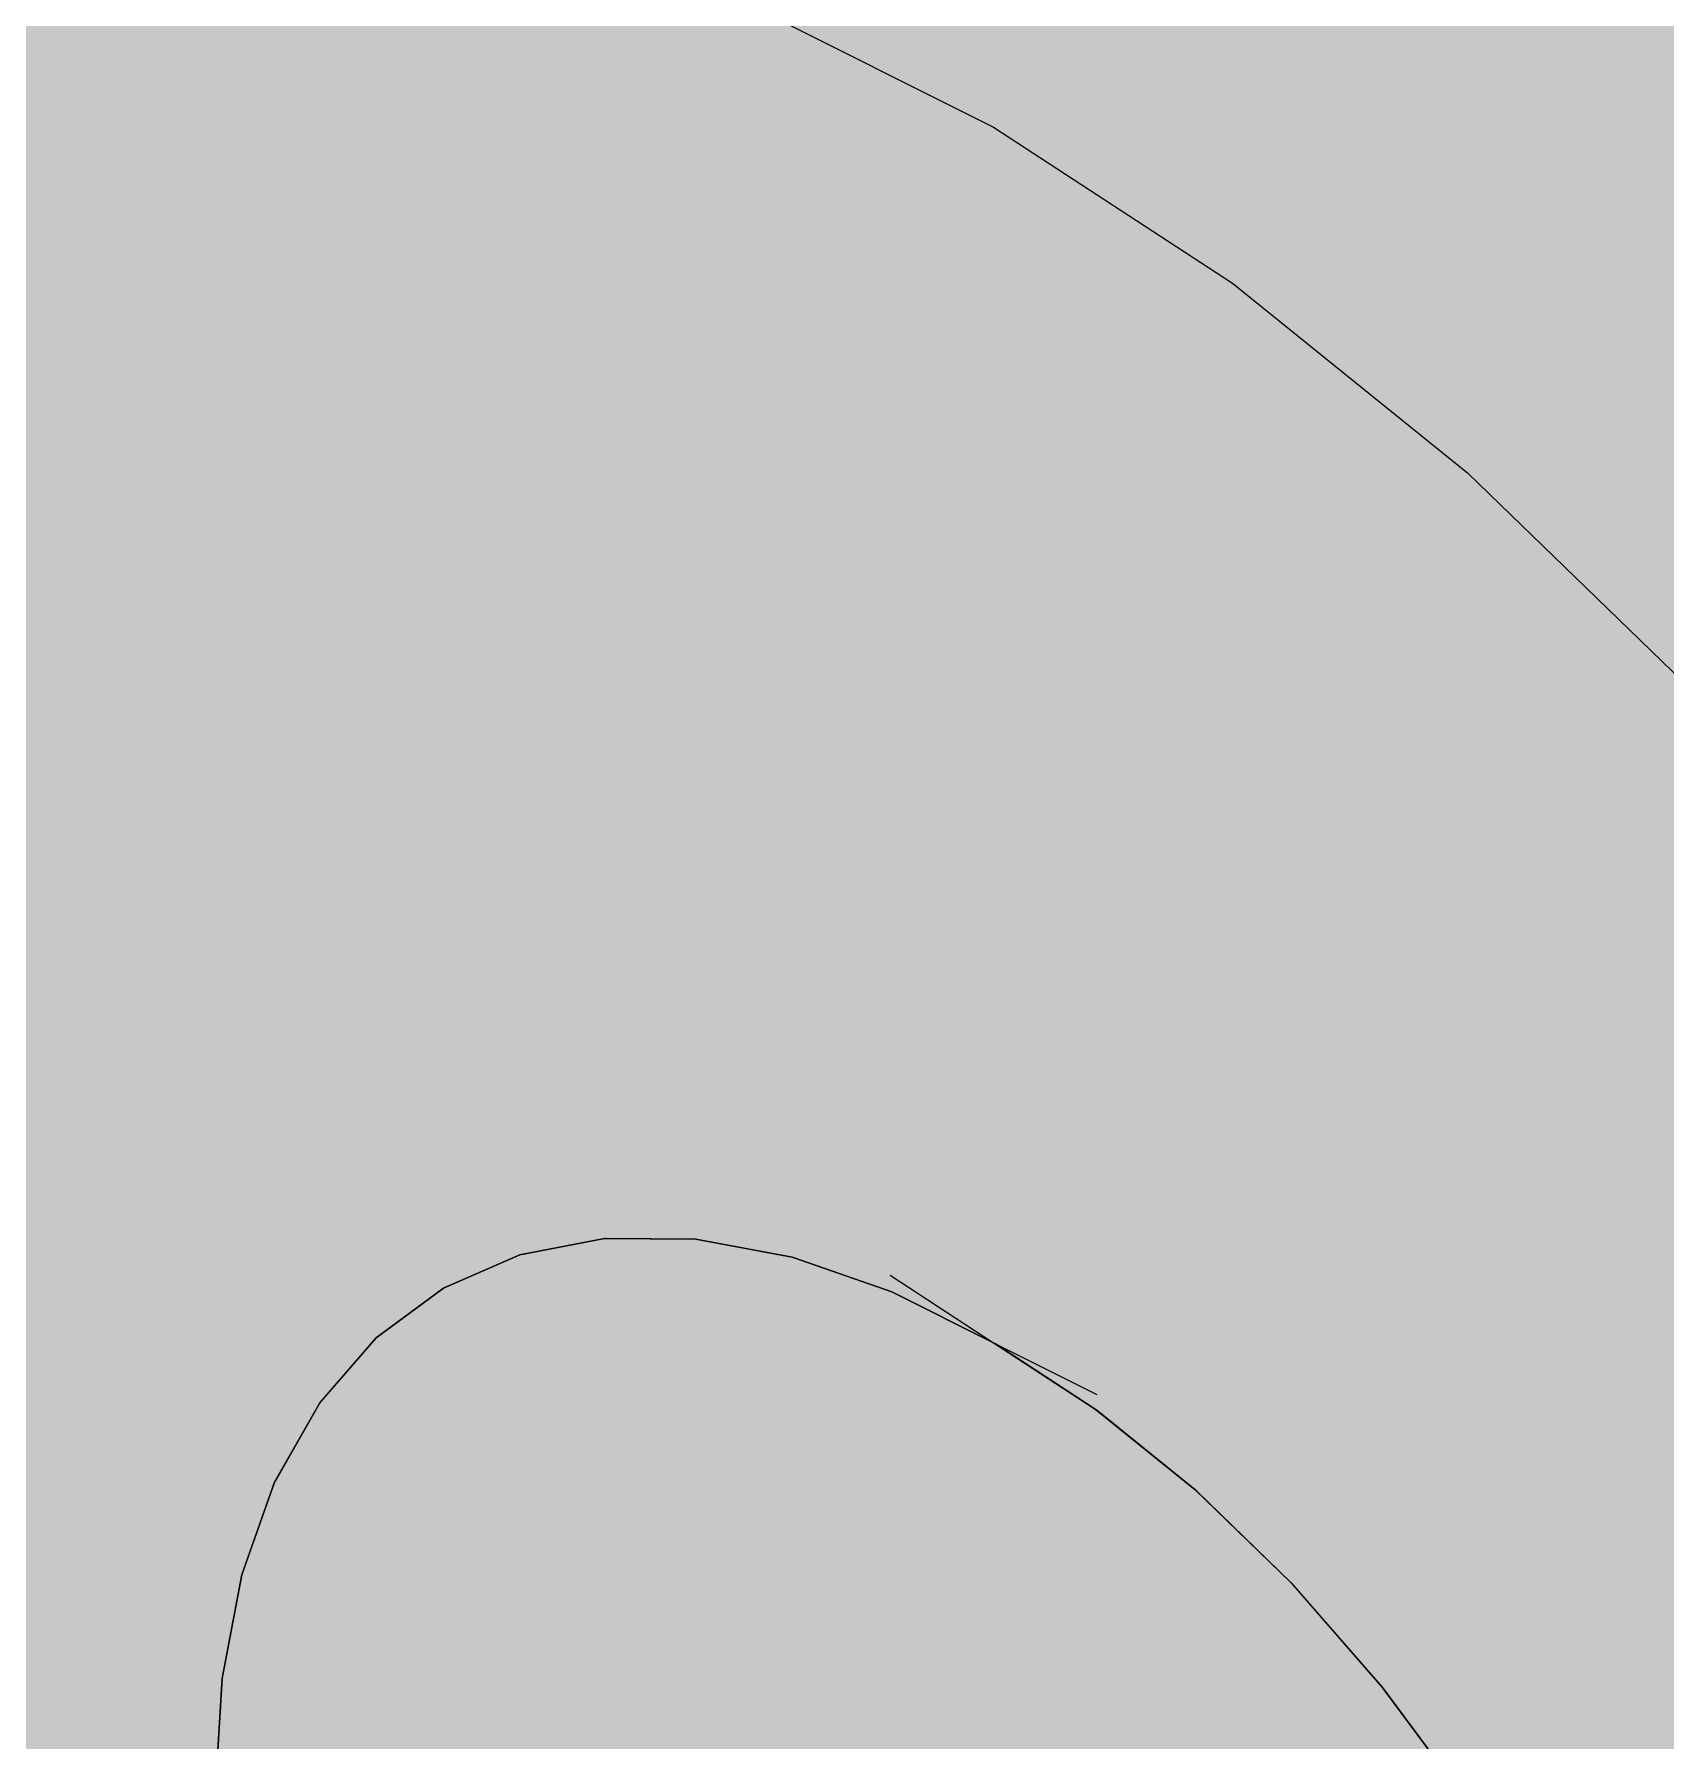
# Model space of a CAD drawing. Extents: x 0 to 1682, y 0 to 1188.
# Drawn here: x 1004.85 to 1011.15, y 496.51 to 503.1 of the extents above; entities that cross this region are included whole.
import ezdxf

# ---------------------------------------------------------------- set-up
doc = ezdxf.new("R2010")
doc.units = 0
doc.layers.add('SOMBRA', color=8, linetype='CONTINUOUS')
doc.layers.add('VISIBLE', color=7, linetype='CONTINUOUS')

msp = doc.modelspace()

# ---------------------------------------------------------------- linework, layer by layer
at = {"layer": 'SOMBRA', "color": 254}
for points in [[(1589.9953, 841.7476), (1589.8395, 841.6324), (1002.9408, 502.7863)], [(1589.9953, 841.7476), (1002.9408, 502.7863), (1153.05, 589.4772)], [(1002.9408, 502.7863), (1589.8395, 841.6324), (1152.5115, 588.9216)], [(1008.5507, 502.7419), (1595.4493, 841.588), (1007.6277, 503.2049)], [(1596.3723, 840.9853), (1595.4493, 841.588), (1008.5507, 502.7419)], [(1589.4569, 841.1921), (1589.3256, 841.0411), (1002.427, 502.195)], [(1589.4569, 841.1921), (1002.427, 502.195), (1152.5115, 588.9216)], [(1002.3654, 502.0863), (1589.3256, 841.0411), (1500.8829, 789.9055)], [(1002.3654, 502.0863), (1002.427, 502.195), (1589.3256, 841.0411)], [(1009.4736, 502.1392), (1596.3723, 840.9853), (1008.5507, 502.7419)], [(1597.2794, 840.2532), (1596.3723, 840.9853), (1009.4736, 502.1392)], [(1588.9781, 840.428), (1588.9165, 840.3194), (1002.0179, 501.4733)], [(1588.9781, 840.428), (1002.0179, 501.4733), (1090.4582, 552.6075)], [(1001.9731, 501.3468), (1588.9165, 840.3194), (1500.491, 789.1663)], [(1001.9731, 501.3468), (1002.0179, 501.4733), (1588.9165, 840.3194)], [(1010.3808, 501.4071), (1597.2794, 840.2532), (1009.4736, 502.1392)], [(1598.1553, 839.4042), (1597.2794, 840.2532), (1010.3808, 501.4071)], [(1588.664, 839.6061), (1588.6192, 839.4797), (1001.7206, 500.6336)], [(1588.664, 839.6061), (1001.7206, 500.6336), (1090.1482, 551.7879)], [(1001.6934, 500.4915), (1588.6192, 839.4797), (1500.2093, 788.3098)], [(1001.6934, 500.4915), (1001.7206, 500.6336), (1588.6192, 839.4797)], [(1011.2567, 500.5581), (1598.1553, 839.4042), (1010.3808, 501.4071)], [(1588.4659, 838.6784), (1588.4387, 838.5363), (1001.5401, 499.6903)], [(1588.4659, 838.6784), (1001.5401, 499.6903), (1089.9476, 550.8587)], [(1002.3654, 502.0863), (1500.8829, 789.9055), (1152.0754, 588.2331)], [(1001.9731, 501.3468), (1500.491, 789.1663), (1151.7467, 587.4219)], [(1001.6934, 500.4915), (1500.2093, 788.3098), (1151.5408, 586.5076)], [(1153.05, 589.4772), (1002.9408, 502.7863), (1003.0966, 502.9015)], [(1003.5507, 503.2372), (1153.05, 589.4772), (1003.0966, 502.9015)], [(1152.5115, 588.9216), (1002.427, 502.195), (1002.5583, 502.3461)], [(1002.9408, 502.7863), (1152.5115, 588.9216), (1002.5583, 502.3461)], [(1152.0754, 588.2331), (1090.4582, 552.6075), (1002.0795, 501.582)], [(1152.0754, 588.2331), (1002.0795, 501.582), (1002.1224, 501.6577)], [(1002.3654, 502.0863), (1152.0754, 588.2331), (1002.1224, 501.6577)], [(1151.7467, 587.4219), (1090.1482, 551.7879), (1001.7653, 500.76)], [(1151.7467, 587.4219), (1001.7653, 500.76), (1001.7965, 500.8481)], [(1001.9731, 501.3468), (1151.7467, 587.4219), (1001.7965, 500.8481)], [(1151.5408, 586.5076), (1089.9476, 550.8587), (1001.5673, 499.8323)], [(1151.5408, 586.5076), (1001.5673, 499.8323), (1001.5862, 499.9313)], [(1001.6934, 500.4915), (1151.5408, 586.5076), (1001.5862, 499.9313)], [(1090.4582, 552.6075), (1002.0179, 501.4733), (1002.0795, 501.582)], [(1090.1482, 551.7879), (1001.7206, 500.6336), (1001.7653, 500.76)], [(1089.9476, 550.8587), (1001.5401, 499.6903), (1001.5673, 499.8323)], [(1007.7659, 491.681), (1025.7854, 502.6494), (1007.4006, 492.035)], [(1025.7854, 502.6494), (1007.7659, 491.681), (1007.7729, 491.6742)], [(1025.7854, 502.6494), (1007.7729, 491.6742), (1026.1577, 502.2886)], [(1008.1512, 491.3689), (1026.1577, 502.2886), (1007.7729, 491.6742)], [(1026.1577, 502.2886), (1008.1512, 491.3689), (1008.1584, 491.363)], [(1026.1577, 502.2886), (1008.1584, 491.363), (1026.5432, 501.9775)], [(1008.5433, 491.1117), (1026.5432, 501.9775), (1008.1584, 491.363)], [(1026.5432, 501.9775), (1008.5433, 491.1117), (1008.5507, 491.1068)], [(1026.5432, 501.9775), (1008.5507, 491.1068), (1026.9355, 501.7213)], [(1008.9355, 490.9138), (1026.9355, 501.7213), (1008.5507, 491.1068)], [(1026.9355, 501.7213), (1008.9355, 490.9138), (1008.9429, 490.9101)], [(1026.9355, 501.7213), (1008.9429, 490.9101), (1027.3277, 501.5245)], [(1029.0605, 501.5108), (1010.9349, 491.088), (1029.3197, 501.7024)], [(1011.1491, 491.3346), (1029.3197, 501.7024), (1010.9349, 491.088)], [(1009.3212, 490.7786), (1027.3277, 501.5245), (1008.9429, 490.9101)], [(1027.3277, 501.5245), (1009.3212, 490.7786), (1009.3285, 490.776)], [(1027.3277, 501.5245), (1009.3285, 490.776), (1027.7133, 501.3905)], [(1028.7649, 501.3822), (1010.6757, 490.8964), (1029.0605, 501.5108)], [(1010.93, 491.0844), (1029.0605, 501.5108), (1010.6757, 490.8964)], [(1029.0605, 501.5108), (1010.93, 491.0844), (1010.9349, 491.088)], [(1009.6937, 490.7083), (1027.7133, 501.3905), (1009.3285, 490.776)], [(1027.7133, 501.3905), (1009.6937, 490.7083), (1009.7007, 490.707)], [(1027.7133, 501.3905), (1009.7007, 490.707), (1028.0855, 501.3215)], [(1028.4381, 501.3187), (1010.3801, 490.7677), (1028.7649, 501.3822)], [(1010.6701, 490.8939), (1028.7649, 501.3822), (1010.3801, 490.7677)], [(1028.7649, 501.3822), (1010.6701, 490.8939), (1010.6757, 490.8964)], [(1010.0466, 490.7043), (1028.0855, 501.3215), (1009.7007, 490.707)], [(1028.0855, 501.3215), (1010.0466, 490.7043), (1010.0533, 490.7042)], [(1028.0855, 501.3215), (1010.0533, 490.7042), (1028.4381, 501.3187)], [(1010.374, 490.7665), (1028.4381, 501.3187), (1010.0533, 490.7042)], [(1028.4381, 501.3187), (1010.374, 490.7665), (1010.3801, 490.7677)]]:
    msp.add_solid(points, dxfattribs=at)
at = {"layer": 'SOMBRA', "color": 253}
for points in [[(1001.531, 499.535), (1588.4387, 838.5363), (1500.0496, 787.3549)], [(1001.531, 499.535), (1001.5401, 499.6903), (1588.4387, 838.5363)], [(1588.3874, 837.6608), (1588.3782, 837.5055), (1001.4796, 498.6594)], [(1588.3874, 837.6608), (1001.4796, 498.6594), (1089.8687, 549.8409)], [(1001.4887, 498.4937), (1001.4796, 498.6594), (1588.3782, 837.5055)], [(1001.4887, 498.4937), (1588.3782, 837.5055), (1500.0074, 786.3136)], [(1588.4296, 836.5706), (1588.4387, 836.4049), (1001.5401, 497.5588)], [(1588.4296, 836.5706), (1001.5401, 497.5588), (1089.911, 548.7507)], [(1001.5673, 497.3853), (1001.5401, 497.5588), (1588.4387, 836.4049)], [(1001.5673, 497.3853), (1588.4387, 836.4049), (1500.0856, 785.205)], [(1588.592, 835.4266), (1588.6192, 835.2532), (1001.7206, 496.4071)], [(1588.592, 835.4266), (1001.7206, 496.4071), (1090.0761, 547.6083)], [(1001.531, 499.535), (1500.0496, 787.3549), (1151.447, 585.4976)], [(1001.4887, 498.4937), (1500.0074, 786.3136), (1151.476, 584.4144)], [(1001.5673, 497.3853), (1500.0856, 785.205), (1151.6258, 583.2758)], [(1151.447, 585.4976), (1089.8687, 549.8409), (1001.4887, 498.8147)], [(1151.447, 585.4976), (1001.4887, 498.8147), (1001.4951, 498.9228)], [(1001.531, 499.535), (1151.447, 585.4976), (1001.4951, 498.9228)], [(1001.4887, 498.4937), (1151.476, 584.4144), (1001.5247, 497.84)], [(1151.476, 584.4144), (1001.531, 497.7245), (1001.5247, 497.84)], [(1151.476, 584.4144), (1089.911, 548.7507), (1001.531, 497.7245)], [(1001.5673, 497.3853), (1151.6258, 583.2758), (1001.6745, 496.7013)], [(1151.6258, 583.2758), (1001.6934, 496.5805), (1001.6745, 496.7013)], [(1151.6258, 583.2758), (1090.0761, 547.6083), (1001.6934, 496.5805)], [(1089.8687, 549.8409), (1001.4796, 498.6594), (1001.4887, 498.8147)], [(1089.911, 548.7507), (1001.5401, 497.5588), (1001.531, 497.7245)], [(1090.0761, 547.6083), (1001.7206, 496.4071), (1001.6934, 496.5805)], [(1006.4208, 493.3594), (1024.5513, 504.4555), (1006.1665, 493.841)], [(1024.5513, 504.4555), (1006.4208, 493.3594), (1006.4257, 493.3501)], [(1024.5513, 504.4555), (1006.4257, 493.3501), (1024.8105, 503.9645)], [(1006.7157, 492.889), (1024.8105, 503.9645), (1006.4257, 493.3501)], [(1024.8105, 503.9645), (1006.7157, 492.889), (1006.7212, 492.8802)], [(1024.8105, 503.9645), (1006.7212, 492.8802), (1025.106, 503.4946)], [(1007.0419, 492.4476), (1025.106, 503.4946), (1006.7212, 492.8802)], [(1025.106, 503.4946), (1007.0419, 492.4476), (1007.0481, 492.4393)], [(1025.106, 503.4946), (1007.0481, 492.4393), (1025.4329, 503.0537)], [(1007.394, 492.0426), (1025.4329, 503.0537), (1007.0481, 492.4393)], [(1025.4329, 503.0537), (1007.394, 492.0426), (1007.4006, 492.035)], [(1025.4329, 503.0537), (1007.4006, 492.035), (1025.7854, 502.6494)]]:
    msp.add_solid(points, dxfattribs=at)
at = {"layer": 'SOMBRA', "color": 252}
for points in [[(1001.7653, 496.2289), (1001.7206, 496.4071), (1588.6192, 835.2532)], [(1001.7653, 496.2289), (1588.6192, 835.2532), (1500.2811, 784.0472)], [(1588.8717, 834.2483), (1588.9165, 834.0702), (1002.0179, 495.2241)], [(1588.8717, 834.2483), (1002.0179, 495.2241), (1090.3538, 546.4289)], [(1002.0795, 495.0443), (1002.0179, 495.2241), (1588.9165, 834.0702)], [(1002.0795, 495.0443), (1588.9165, 834.0702), (1500.5993, 782.8648)], [(1589.264, 833.0559), (1589.3256, 832.8761), (1002.427, 494.03)], [(1589.264, 833.0559), (1002.427, 494.03), (1090.7465, 545.2367)], [(1002.5043, 493.8516), (1002.427, 494.03), (1589.3256, 832.8761)], [(1002.5043, 493.8516), (1589.3256, 832.8761), (1501.0214, 781.6706)], [(1589.7621, 831.8698), (1589.8395, 831.6914), (1002.9408, 492.8453)], [(1589.7621, 831.8698), (1002.9408, 492.8453), (1091.2425, 544.0494)], [(1003.0327, 492.6713), (1002.9408, 492.8453), (1589.8395, 831.6914)], [(1003.0327, 492.6713), (1589.8395, 831.6914), (1501.5495, 780.4902)], [(1590.3575, 830.7102), (1590.4493, 830.5363), (1003.5507, 491.6902)], [(1590.3575, 830.7102), (1003.5507, 491.6902), (1091.8408, 542.8915)], [(1003.6554, 491.5237), (1003.5507, 491.6902), (1590.4493, 830.5363)], [(1003.6554, 491.5237), (1590.4493, 830.5363), (1502.1721, 779.3425)], [(1591.04, 829.5971), (1591.1447, 829.4306), (1004.2461, 490.5845)], [(1591.04, 829.5971), (1004.2461, 490.5845), (1092.5232, 541.7783)], [(1004.3619, 490.4283), (1004.2461, 490.5845), (1591.1447, 829.4306)], [(1004.3619, 490.4283), (1591.1447, 829.4306), (1502.8815, 778.2487)], [(1591.798, 828.5494), (1591.9138, 828.3932), (1005.0152, 489.5471)], [(1591.798, 828.5494), (1005.0152, 489.5471), (1093.2809, 540.7305)], [(1005.1401, 489.4039), (1005.0152, 489.5471), (1591.9138, 828.3932)], [(1005.1401, 489.4039), (1591.9138, 828.3932), (1503.6576, 777.2231)], [(1592.6184, 827.5851), (1592.7433, 827.4419), (1005.8447, 488.5958)], [(1592.6184, 827.5851), (1005.8447, 488.5958), (1094.0986, 539.7646)], [(1005.9766, 488.468), (1005.8447, 488.5958), (1592.7433, 827.4419)], [(1005.9766, 488.468), (1592.7433, 827.4419), (1504.4945, 776.2874)], [(1593.4873, 826.7208), (1593.6192, 826.5929), (1006.7206, 487.7468)], [(1593.4873, 826.7208), (1006.7206, 487.7468), (1094.9715, 538.9025)], [(1006.8572, 487.6366), (1006.7206, 487.7468), (1593.6192, 826.5929)], [(1006.8572, 487.6366), (1593.6192, 826.5929), (1505.373, 775.4549)], [(1594.3897, 825.971), (1594.5264, 825.8608), (1007.6277, 487.0147)], [(1594.3897, 825.971), (1007.6277, 487.0147), (1095.8714, 538.1513)], [(1007.7667, 486.924), (1007.6277, 487.0147), (1594.5264, 825.8608)], [(1007.7667, 486.924), (1594.5264, 825.8608), (1506.2853, 774.7438)], [(1595.3103, 825.3488), (1595.4493, 825.2581), (1008.5507, 486.412)], [(1595.3103, 825.3488), (1008.5507, 486.412), (1096.7917, 537.529)], [(1008.6897, 486.3423), (1008.5507, 486.412), (1595.4493, 825.2581)], [(1008.6897, 486.3423), (1595.4493, 825.2581), (1507.2083, 774.1622)], [(1596.2333, 824.8648), (1596.3723, 824.7951), (1009.4736, 485.949)], [(1596.2333, 824.8648), (1009.4736, 485.949), (1097.7146, 537.0449)], [(1009.6103, 485.9015), (1009.4736, 485.949), (1596.3723, 824.7951)], [(1009.6103, 485.9015), (1596.3723, 824.7951), (1508.1286, 773.7212)], [(1597.1428, 824.5272), (1597.2794, 824.4797), (1010.3808, 485.6336)], [(1597.1428, 824.5272), (1010.3808, 485.6336), (1098.6269, 536.7089)], [(1010.5127, 485.6091), (1010.3808, 485.6336), (1597.2794, 824.4797)], [(1010.5127, 485.6091), (1597.2794, 824.4797), (1509.0285, 773.4274)], [(1001.7653, 496.2289), (1500.2811, 784.0472), (1151.8962, 582.1025)], [(1002.0795, 495.0443), (1500.5993, 782.8648), (1152.2743, 580.9098)], [(1002.5043, 493.8516), (1501.0214, 781.6706), (1152.7622, 579.7232)], [(1003.0327, 492.6713), (1501.5495, 780.4902), (1153.3452, 578.5592)], [(1003.6554, 491.5237), (1502.1721, 779.3425), (1154.0218, 577.4426)], [(1004.3619, 490.4283), (1502.8815, 778.2487), (1154.7719, 576.3878)], [(1005.1401, 489.4039), (1503.6576, 777.2231), (1155.5857, 575.4143)], [(1005.9766, 488.468), (1504.4945, 776.2874), (1156.447, 574.5375)], [(1006.8572, 487.6366), (1505.373, 775.4549), (1157.3505, 573.7781)], [(1007.7667, 486.924), (1506.2853, 774.7438), (1158.2668, 573.1408)], [(1008.6897, 486.3423), (1507.2083, 774.1622), (1159.1891, 572.6417)], [(1009.6103, 485.9015), (1508.1286, 773.7212), (1160.1003, 572.2886)], [(1010.5127, 485.6091), (1509.0285, 773.4274), (1160.9872, 572.0888)], [(1001.7653, 496.2289), (1151.8962, 582.1025), (1001.9419, 495.5263)], [(1151.8962, 582.1025), (1001.9731, 495.4022), (1001.9419, 495.5263)], [(1151.8962, 582.1025), (1090.3538, 546.4289), (1001.9731, 495.4022)], [(1002.0795, 495.0443), (1152.2743, 580.9098), (1002.3224, 494.3351)], [(1152.2743, 580.9098), (1002.3654, 494.2098), (1002.3224, 494.3351)], [(1152.2743, 580.9098), (1090.7465, 545.2367), (1002.3654, 494.2098)], [(1002.5043, 493.8516), (1152.7622, 579.7232), (1002.8095, 493.148)], [(1152.7622, 579.7232), (1002.8634, 493.0237), (1002.8095, 493.148)], [(1152.7622, 579.7232), (1091.2425, 544.0494), (1002.8634, 493.0237)], [(1003.0327, 492.6713), (1153.3452, 578.5592), (1003.3949, 491.9853)], [(1153.3452, 578.5592), (1003.4588, 491.8642), (1003.3949, 491.9853)], [(1153.3452, 578.5592), (1091.8408, 542.8915), (1003.4588, 491.8642)], [(1003.6554, 491.5237), (1154.0218, 577.4426), (1004.0684, 490.867)], [(1154.0218, 577.4426), (1004.1414, 490.751), (1004.0684, 490.867)], [(1154.0218, 577.4426), (1092.5232, 541.7783), (1004.1414, 490.751)], [(1004.3619, 490.4283), (1154.7719, 576.3878), (1004.8187, 489.8122)], [(1154.7719, 576.3878), (1004.8993, 489.7034), (1004.8187, 489.8122)], [(1154.7719, 576.3878), (1093.2809, 540.7305), (1004.8993, 489.7034)], [(1005.1401, 489.4039), (1155.5857, 575.4143), (1005.6328, 488.8389)], [(1155.5857, 575.4143), (1005.7198, 488.7391), (1005.6328, 488.8389)], [(1155.5857, 575.4143), (1094.0986, 539.7646), (1005.7198, 488.7391)], [(1005.9766, 488.468), (1156.447, 574.5375), (1006.4968, 487.9637)], [(1156.447, 574.5375), (1006.5887, 487.8747), (1006.4968, 487.9637)], [(1156.447, 574.5375), (1094.9715, 538.9025), (1006.5887, 487.8747)], [(1006.8572, 487.6366), (1157.3505, 573.7781), (1007.3959, 487.2018)], [(1157.3505, 573.7781), (1007.4911, 487.125), (1007.3959, 487.2018)], [(1157.3505, 573.7781), (1095.8714, 538.1513), (1007.4911, 487.125)], [(1007.7667, 486.924), (1158.2668, 573.1408), (1008.3149, 486.566)], [(1158.2668, 573.1408), (1008.4117, 486.5028), (1008.3149, 486.566)], [(1158.2668, 573.1408), (1096.7917, 537.529), (1008.4117, 486.5028)], [(1008.6897, 486.3423), (1159.1891, 572.6417), (1009.2378, 486.0673)], [(1159.1891, 572.6417), (1009.3347, 486.0187), (1009.2378, 486.0673)], [(1159.1891, 572.6417), (1097.7146, 537.0449), (1009.3347, 486.0187)], [(1009.6103, 485.9015), (1160.1003, 572.2886), (1010.149, 485.7142)], [(1160.1003, 572.2886), (1010.2442, 485.6811), (1010.149, 485.7142)], [(1160.1003, 572.2886), (1098.6269, 536.7089), (1010.2442, 485.6811)], [(1010.5127, 485.6091), (1160.9872, 572.0888), (1011.0329, 485.5127)], [(1160.9872, 572.0888), (1011.1248, 485.4957), (1011.0329, 485.5127)], [(1160.9872, 572.0888), (1099.5055, 536.5223), (1011.1248, 485.4957)], [(1090.3538, 546.4289), (1002.0179, 495.2241), (1001.9731, 495.4022)], [(1090.7465, 545.2367), (1002.427, 494.03), (1002.3654, 494.2098)], [(1091.2425, 544.0494), (1002.9408, 492.8453), (1002.8634, 493.0237)], [(1091.8408, 542.8915), (1003.5507, 491.6902), (1003.4588, 491.8642)], [(1092.5232, 541.7783), (1004.2461, 490.5845), (1004.1414, 490.751)], [(1093.2809, 540.7305), (1005.0152, 489.5471), (1004.8993, 489.7034)], [(1094.0986, 539.7646), (1005.8447, 488.5958), (1005.7198, 488.7391)], [(1094.9715, 538.9025), (1006.7206, 487.7468), (1006.5887, 487.8747)], [(1095.8714, 538.1513), (1007.6277, 487.0147), (1007.4911, 487.125)], [(1096.7917, 537.529), (1008.5507, 486.412), (1008.4117, 486.5028)], [(1097.7146, 537.0449), (1009.4736, 485.949), (1009.3347, 486.0187)], [(1098.6269, 536.7089), (1010.3808, 485.6336), (1010.2442, 485.6811)], [(1099.5055, 536.5223), (1011.2567, 485.4712), (1011.1248, 485.4957)], [(1025.4329, 509.0641), (1006.7212, 498.3862), (1025.106, 509.0007)], [(1025.4329, 509.0641), (1006.7274, 498.3874), (1006.7212, 498.3862)], [(1006.7274, 498.3874), (1025.4329, 509.0641), (1007.0481, 498.4497)], [(1025.7854, 509.0614), (1007.0481, 498.4497), (1025.4329, 509.0641)], [(1025.7854, 509.0614), (1007.0547, 498.4496), (1007.0481, 498.4497)], [(1007.0547, 498.4496), (1025.7854, 509.0614), (1007.4006, 498.4469)], [(1026.1577, 508.9923), (1007.4006, 498.4469), (1025.7854, 509.0614)], [(1025.106, 509.0007), (1006.4257, 498.2576), (1024.8105, 508.872)], [(1025.106, 509.0007), (1006.4313, 498.26), (1006.4257, 498.2576)], [(1006.4313, 498.26), (1025.106, 509.0007), (1006.7212, 498.3862)], [(1026.1577, 508.9923), (1007.4077, 498.4456), (1007.4006, 498.4469)], [(1007.4077, 498.4456), (1026.1577, 508.9923), (1007.7729, 498.3779)], [(1026.5432, 508.8583), (1007.7729, 498.3779), (1026.1577, 508.9923)], [(1024.8105, 508.872), (1006.1665, 498.0659), (1024.5513, 508.6804)], [(1024.8105, 508.872), (1006.1714, 498.0696), (1006.1665, 498.0659)], [(1006.1714, 498.0696), (1024.8105, 508.872), (1006.4257, 498.2576)], [(1026.5432, 508.8583), (1007.7802, 498.3754), (1007.7729, 498.3779)], [(1007.7802, 498.3754), (1026.5432, 508.8583), (1008.1584, 498.2439)], [(1026.9355, 508.6615), (1008.1584, 498.2439), (1026.5432, 508.8583)], [(1024.5513, 508.6804), (1005.9481, 497.8146), (1024.3329, 508.4291)], [(1024.5513, 508.6804), (1005.9522, 497.8194), (1005.9481, 497.8146)], [(1005.9522, 497.8194), (1024.5513, 508.6804), (1006.1665, 498.0659)], [(1026.9355, 508.6615), (1008.1658, 498.2401), (1008.1584, 498.2439)], [(1008.1658, 498.2401), (1026.9355, 508.6615), (1008.5507, 498.0471)], [(1027.3277, 508.4054), (1008.5507, 498.0471), (1026.9355, 508.6615)], [(1024.3329, 508.4291), (1005.7742, 497.5079), (1024.159, 508.1224)], [(1024.3329, 508.4291), (1005.7775, 497.5137), (1005.7742, 497.5079)], [(1005.7775, 497.5137), (1024.3329, 508.4291), (1005.9481, 497.8146)], [(1027.3277, 508.4054), (1008.5581, 498.0422), (1008.5507, 498.0471)], [(1008.5581, 498.0422), (1027.3277, 508.4054), (1008.9429, 497.7909)], [(1027.7133, 508.0942), (1008.9429, 497.7909), (1027.3277, 508.4054)], [(1024.159, 508.1224), (1005.6479, 497.151), (1024.0327, 507.7655)], [(1024.159, 508.1224), (1005.6503, 497.1578), (1005.6479, 497.151)], [(1005.6503, 497.1578), (1024.159, 508.1224), (1005.7742, 497.5079)], [(1027.7133, 508.0942), (1008.9502, 497.785), (1008.9429, 497.7909)], [(1008.9502, 497.785), (1027.7133, 508.0942), (1009.3285, 497.4798)], [(1028.0855, 507.7334), (1009.3285, 497.4798), (1027.7133, 508.0942)], [(1024.0327, 507.7655), (1005.5712, 496.7501), (1023.956, 507.3646)], [(1024.0327, 507.7655), (1005.5726, 496.7577), (1005.5712, 496.7501)], [(1005.5726, 496.7577), (1024.0327, 507.7655), (1005.6479, 497.151)], [(1028.0855, 507.7334), (1009.3355, 497.473), (1009.3285, 497.4798)], [(1009.3355, 497.473), (1028.0855, 507.7334), (1009.7007, 497.1189)], [(1028.4381, 507.3291), (1009.7007, 497.1189), (1028.0855, 507.7334)], [(1023.956, 507.3646), (1005.5455, 496.312), (1023.9303, 506.9265)], [(1023.956, 507.3646), (1005.546, 496.3203), (1005.5455, 496.312)], [(1005.546, 496.3203), (1023.956, 507.3646), (1005.5712, 496.7501)], [(1028.4381, 507.3291), (1009.7074, 497.1113), (1009.7007, 497.1189)], [(1009.7074, 497.1113), (1028.4381, 507.3291), (1010.0533, 496.7146)], [(1028.7649, 506.8882), (1010.0533, 496.7146), (1028.4381, 507.3291)], [(1005.5707, 495.8531), (1023.9303, 506.9265), (1005.5455, 496.312)], [(1023.9303, 506.9265), (1005.5707, 495.8531), (1005.5712, 495.8442)], [(1023.9303, 506.9265), (1005.5712, 495.8442), (1023.956, 506.4587)], [(1028.7649, 506.8882), (1010.0595, 496.7063), (1010.0533, 496.7146)], [(1010.0595, 496.7063), (1028.7649, 506.8882), (1010.3801, 496.2737)], [(1029.0605, 506.4183), (1010.3801, 496.2737), (1028.7649, 506.8882)], [(1005.6464, 495.364), (1023.956, 506.4587), (1005.5712, 495.8442)], [(1023.956, 506.4587), (1005.6464, 495.364), (1005.6479, 495.3548)], [(1023.956, 506.4587), (1005.6479, 495.3548), (1024.0327, 505.9692)], [(1029.0605, 506.4183), (1010.3857, 496.2649), (1010.3801, 496.2737)], [(1010.3857, 496.2649), (1029.0605, 506.4183), (1010.6757, 495.8038)], [(1029.3197, 505.9274), (1010.6757, 495.8038), (1029.0605, 506.4183)], [(1005.7719, 494.8615), (1024.0327, 505.9692), (1005.6479, 495.3548)], [(1024.0327, 505.9692), (1005.7719, 494.8615), (1005.7742, 494.852)], [(1024.0327, 505.9692), (1005.7742, 494.852), (1024.159, 505.4664)], [(1029.3197, 505.9274), (1010.6806, 495.7946), (1010.6757, 495.8038)], [(1010.6806, 495.7946), (1029.3197, 505.9274), (1010.9349, 495.3129)], [(1029.538, 505.4239), (1010.9349, 495.3129), (1029.3197, 505.9274)], [(1005.9448, 494.3541), (1024.159, 505.4664), (1005.7742, 494.852)], [(1024.159, 505.4664), (1005.9448, 494.3541), (1005.9481, 494.3445)], [(1024.159, 505.4664), (1005.9481, 494.3445), (1024.3329, 504.959)], [(1029.538, 505.4239), (1010.939, 495.3034), (1010.9349, 495.3129)], [(1010.939, 495.3034), (1029.538, 505.4239), (1011.1533, 494.8094)], [(1006.1624, 493.8505), (1024.3329, 504.959), (1005.9481, 494.3445)], [(1024.3329, 504.959), (1006.1624, 493.8505), (1006.1665, 493.841)], [(1024.3329, 504.959), (1006.1665, 493.841), (1024.5513, 504.4555)], [(1005.8447, 503.6827), (1005.2071, 503.1945), (1006.1269, 502.7331)], [(1006.7206, 503.5203), (1005.8447, 503.6827), (1006.1269, 502.7331)], [(1004.4426, 503.5781), (1004.4798, 503.0533), (1005.3839, 502.739)], [(1004.4426, 503.5781), (1005.3839, 502.739), (1005.2071, 503.1945)], [(1006.7206, 503.5203), (1006.1269, 502.7331), (1006.968, 502.3112)], [(1007.6277, 503.2049), (1006.7206, 503.5203), (1006.968, 502.3112)], [(1005.2071, 503.1945), (1005.3839, 502.739), (1006.2106, 502.4516)], [(1005.2071, 503.1945), (1006.2106, 502.4516), (1006.1269, 502.7331)], [(1007.6277, 503.2049), (1006.968, 502.3112), (1007.7662, 501.9107)], [(1008.5507, 502.7419), (1007.6277, 503.2049), (1007.7662, 501.9107)], [(1004.4798, 503.0533), (1004.695, 502.6052), (1005.4932, 502.4573)], [(1004.4798, 503.0533), (1005.4932, 502.4573), (1005.3839, 502.739)], [(1005.3839, 502.739), (1005.4932, 502.4573), (1006.2506, 502.3168)], [(1005.3839, 502.739), (1006.2506, 502.3168), (1006.2106, 502.4516)], [(1006.1269, 502.7331), (1006.2106, 502.4516), (1006.9951, 502.1788)], [(1006.1269, 502.7331), (1006.9951, 502.1788), (1006.968, 502.3112)], [(1008.5507, 502.7419), (1007.7662, 501.9107), (1008.5507, 501.5172)], [(1009.4736, 502.1392), (1008.5507, 502.7419), (1008.5507, 501.5172)], [(1004.695, 502.6052), (1004.8281, 502.3281), (1005.5455, 502.3224)], [(1004.695, 502.6052), (1005.5455, 502.3224), (1005.4932, 502.4573)], [(1005.4932, 502.4573), (1005.5455, 502.3224), (1006.2506, 502.3168)], [(1006.2106, 502.4516), (1006.2506, 502.3168), (1006.9951, 502.1788)], [(1004.0721, 502.3341), (1004.2267, 502.0663), (1004.8918, 502.1955)], [(1004.0721, 502.3341), (1004.8918, 502.1955), (1004.8281, 502.3281)], [(1004.8281, 502.3281), (1004.8918, 502.1955), (1005.5455, 502.3224)], [(1004.8918, 502.1955), (1006.7474, 499.2247), (1005.5455, 502.3224)], [(1005.5455, 502.3224), (1006.7474, 499.2247), (1007.2712, 498.8826)], [(1005.5455, 502.3224), (1007.2712, 498.8826), (1006.2506, 502.3168)], [(1006.2506, 502.3168), (1007.2712, 498.8826), (1007.731, 498.5823)], [(1006.2506, 502.3168), (1007.731, 498.5823), (1006.9951, 502.1788)], [(1006.968, 502.3112), (1006.9951, 502.1788), (1007.7662, 501.9107)], [(1004.2267, 502.0663), (1004.3007, 501.9382), (1004.8918, 502.1955)], [(1004.3007, 501.9382), (1006.1226, 499.6327), (1004.8918, 502.1955)], [(1004.8918, 502.1955), (1006.1226, 499.6327), (1006.7474, 499.2247)], [(1006.9951, 502.1788), (1007.731, 498.5823), (1008.1516, 498.3077)], [(1006.9951, 502.1788), (1008.1516, 498.3077), (1007.7662, 501.9107)], [(1009.4736, 502.1392), (1008.5507, 501.5172), (1009.3489, 501.1168)], [(1010.3808, 501.4071), (1009.4736, 502.1392), (1009.3489, 501.1168)], [(1003.7823, 501.5549), (1005.3347, 500.1472), (1004.3007, 501.9382)], [(1004.3007, 501.9382), (1005.3347, 500.1472), (1006.1226, 499.6327)], [(1007.7662, 501.9107), (1008.1516, 498.3077), (1008.5507, 498.0471)], [(1007.7662, 501.9107), (1008.5507, 498.0471), (1008.5507, 501.5172)], [(1003.7823, 501.5549), (1004.2684, 500.8435), (1005.3347, 500.1472)], [(1008.5507, 501.5172), (1008.5507, 498.0471), (1008.9498, 497.8469)], [(1008.5507, 501.5172), (1008.9498, 497.8469), (1009.3352, 501.0049)], [(1008.5507, 501.5172), (1009.3352, 501.0049), (1008.9463, 501.3187)], [(1010.3808, 501.4071), (1009.3489, 501.1168), (1010.19, 500.6948)], [(1011.2567, 500.5581), (1010.3808, 501.4071), (1010.19, 500.6948)], [(1009.3352, 501.0049), (1009.3489, 501.1168), (1008.9463, 501.3187)], [(1009.3489, 501.1168), (1009.3352, 501.0049), (1010.1063, 500.3826)], [(1009.3489, 501.1168), (1010.1334, 500.4836), (1009.762, 500.9095)], [(1009.3489, 501.1168), (1010.1063, 500.3826), (1010.1334, 500.4836)], [(1009.3352, 501.0049), (1008.9498, 497.8469), (1009.3703, 497.6359)], [(1009.3352, 501.0049), (1009.3703, 497.6359), (1010.1063, 500.3826)], [(1010.1334, 500.4836), (1010.19, 500.6948), (1009.762, 500.9095)], [(1004.4549, 500.1018), (1004.9424, 499.8572), (1004.2684, 500.8435)], [(1004.8471, 500.4656), (1004.2684, 500.8435), (1004.9424, 499.8572)], [(1010.19, 500.6948), (1010.1334, 500.4836), (1010.8508, 499.6609)], [(1010.19, 500.6948), (1010.8508, 499.6609), (1010.8908, 499.7494)], [(1010.19, 500.6948), (1010.8908, 499.7494), (1010.9745, 499.9344)], [(1010.19, 500.6948), (1010.9745, 499.9344), (1010.6374, 500.4704)], [(1011.2567, 500.5581), (1010.19, 500.6948), (1011.1098, 500.2334)], [(1011.8743, 499.8498), (1011.2567, 500.5581), (1011.1098, 500.2334)], [(1004.8471, 500.4656), (1004.9424, 499.8572), (1005.3622, 499.6466)], [(1004.8471, 500.4656), (1005.3622, 499.6466), (1005.3347, 500.1472)], [(1010.1334, 500.4836), (1010.1063, 500.3826), (1010.8508, 499.6609)], [(1010.9745, 499.9344), (1011.1098, 500.2334), (1010.6374, 500.4704)], [(1010.1063, 500.3826), (1009.3703, 497.6359), (1009.8302, 497.4052)], [(1010.1063, 500.3826), (1009.8302, 497.4052), (1010.8508, 499.6609)], [(1011.1098, 500.2334), (1010.9745, 499.9344), (1011.6082, 498.9267)], [(1011.1098, 500.2334), (1011.6082, 498.9267), (1011.7175, 499.0823)], [(1011.6137, 499.9806), (1011.1098, 500.2334), (1011.7175, 499.0823)], [(1005.3622, 499.6466), (1005.7303, 499.4619), (1005.3347, 500.1472)], [(1005.7545, 499.8731), (1005.3347, 500.1472), (1005.7303, 499.4619)], [(1004.4549, 500.1018), (1004.6119, 499.4769), (1005.0245, 499.3334)], [(1004.4549, 500.1018), (1005.0245, 499.3334), (1004.9424, 499.8572)], [(1010.9745, 499.9344), (1010.8908, 499.7494), (1011.5559, 498.8523)], [(1010.9745, 499.9344), (1011.5559, 498.8523), (1011.6082, 498.9267)], [(1005.7545, 499.8731), (1005.7303, 499.4619), (1006.0584, 499.2973)], [(1005.7545, 499.8731), (1006.0584, 499.2973), (1006.1226, 499.6327)], [(1005.0245, 499.3334), (1005.3863, 499.2076), (1004.9424, 499.8572)], [(1005.3622, 499.6466), (1004.9424, 499.8572), (1005.3863, 499.2076)], [(1010.8908, 499.7494), (1010.8508, 499.6609), (1011.5559, 498.8523)], [(1005.3622, 499.6466), (1005.3863, 499.2076), (1005.7088, 499.0955)], [(1005.3622, 499.6466), (1005.7088, 499.0955), (1005.7303, 499.4619)], [(1006.0584, 499.2973), (1006.3551, 499.1485), (1006.1226, 499.6327)], [(1006.4507, 499.4184), (1006.1226, 499.6327), (1006.3551, 499.1485)], [(1010.8508, 499.6609), (1009.8302, 497.4052), (1010.354, 497.1424)], [(1010.8508, 499.6609), (1010.354, 497.1424), (1011.5559, 498.8523)], [(1004.7471, 498.9388), (1005.0965, 498.8741), (1004.6119, 499.4769)], [(1005.0245, 499.3334), (1004.6119, 499.4769), (1005.0965, 498.8741)], [(1005.7088, 499.0955), (1006.0004, 498.9941), (1005.7303, 499.4619)], [(1006.0584, 499.2973), (1005.7303, 499.4619), (1006.0004, 498.9941)], [(1006.4507, 499.4184), (1006.3551, 499.1485), (1006.6269, 499.0122)], [(1006.4507, 499.4184), (1006.6269, 499.0122), (1006.7474, 499.2247)], [(1005.0245, 499.3334), (1005.0965, 498.8741), (1005.4078, 498.8163)], [(1005.0245, 499.3334), (1005.4078, 498.8163), (1005.3863, 499.2076)], [(1006.0584, 499.2973), (1006.0004, 498.9941), (1006.2676, 498.9012)], [(1006.0584, 499.2973), (1006.2676, 498.9012), (1006.3551, 499.1485)], [(1005.4078, 498.8163), (1005.6894, 498.7641), (1005.3863, 499.2076)], [(1005.7088, 499.0955), (1005.3863, 499.2076), (1005.6894, 498.7641)], [(1006.6269, 499.0122), (1006.8789, 498.8858), (1006.7474, 499.2247)], [(1007.0192, 499.0472), (1006.7474, 499.2247), (1006.8789, 498.8858)], [(1006.2676, 498.9012), (1006.5152, 498.8151), (1006.3551, 499.1485)], [(1006.6269, 499.0122), (1006.3551, 499.1485), (1006.5152, 498.8151)], [(1005.7088, 499.0955), (1005.6894, 498.7641), (1005.9473, 498.7163)], [(1005.7088, 499.0955), (1005.9473, 498.7163), (1006.0004, 498.9941)], [(1004.5348, 498.4696), (1004.8657, 498.467), (1004.3488, 499.0127)], [(1004.7471, 498.9388), (1004.3488, 499.0127), (1004.8657, 498.467)], [(1006.6269, 499.0122), (1006.5152, 498.8151), (1006.7474, 498.7344)], [(1006.6269, 499.0122), (1006.7474, 498.7344), (1006.8789, 498.8858)], [(1007.0192, 499.0472), (1006.8789, 498.8858), (1007.1151, 498.7673)], [(1007.0192, 499.0472), (1007.1151, 498.7673), (1007.2712, 498.8826)], [(1004.7471, 498.9388), (1004.8657, 498.467), (1005.1606, 498.4646)], [(1004.7471, 498.9388), (1005.1606, 498.4646), (1005.0965, 498.8741)], [(1005.9473, 498.7163), (1006.1864, 498.672), (1006.0004, 498.9941)], [(1006.2676, 498.9012), (1006.0004, 498.9941), (1006.1864, 498.672)], [(1005.1606, 498.4646), (1005.4273, 498.4625), (1005.0965, 498.8741)], [(1005.4078, 498.8163), (1005.0965, 498.8741), (1005.4273, 498.4625)], [(1006.2676, 498.9012), (1006.1864, 498.672), (1006.4106, 498.6304)], [(1006.2676, 498.9012), (1006.4106, 498.6304), (1006.5152, 498.8151)], [(1006.7474, 498.7344), (1006.9673, 498.658), (1006.8789, 498.8858)], [(1007.1151, 498.7673), (1006.8789, 498.8858), (1006.9673, 498.658)], [(1007.1151, 498.7673), (1007.3388, 498.655), (1007.2712, 498.8826)], [(1007.5073, 498.7284), (1007.2712, 498.8826), (1007.3388, 498.655)], [(1005.4078, 498.8163), (1005.4273, 498.4625), (1005.6716, 498.4606)], [(1005.4078, 498.8163), (1005.6716, 498.4606), (1005.6894, 498.7641)], [(1006.4106, 498.6304), (1006.6228, 498.5911), (1006.5152, 498.8151)], [(1006.7474, 498.7344), (1006.5152, 498.8151), (1006.6228, 498.5911)], [(1011.5559, 498.8523), (1010.354, 497.1424), (1010.9788, 496.829)], [(1011.5559, 498.8523), (1010.9788, 496.829), (1012.2096, 497.9705)], [(1005.6716, 498.4606), (1005.898, 498.4588), (1005.6894, 498.7641)], [(1005.9473, 498.7163), (1005.6894, 498.7641), (1005.898, 498.4588)], [(1007.1151, 498.7673), (1006.9673, 498.658), (1007.1776, 498.5849)], [(1007.1151, 498.7673), (1007.1776, 498.5849), (1007.3388, 498.655)], [(1005.9473, 498.7163), (1005.898, 498.4588), (1006.1103, 498.4571)], [(1005.9473, 498.7163), (1006.1103, 498.4571), (1006.1864, 498.672)], [(1006.7474, 498.7344), (1006.6228, 498.5911), (1006.8259, 498.5535)], [(1006.7474, 498.7344), (1006.8259, 498.5535), (1006.9673, 498.658)], [(1007.5073, 498.7284), (1007.3388, 498.655), (1007.5528, 498.5477)], [(1007.5073, 498.7284), (1007.5528, 498.5477), (1007.731, 498.5823)], [(1006.1103, 498.4571), (1006.3114, 498.4555), (1006.1864, 498.672)], [(1006.4106, 498.6304), (1006.1864, 498.672), (1006.3114, 498.4555)], [(1006.4106, 498.6304), (1006.3114, 498.4555), (1006.5037, 498.454)], [(1006.4106, 498.6304), (1006.5037, 498.454), (1006.6228, 498.5911)], [(1006.8259, 498.5535), (1007.0219, 498.5171), (1006.9673, 498.658)], [(1007.1776, 498.5849), (1006.9673, 498.658), (1007.0219, 498.5171)], [(1007.1776, 498.5849), (1007.3806, 498.5143), (1007.3388, 498.655)], [(1007.5528, 498.5477), (1007.3388, 498.655), (1007.3806, 498.5143)], [(1006.5037, 498.454), (1006.6894, 498.4525), (1006.6228, 498.5911)], [(1006.8259, 498.5535), (1006.6228, 498.5911), (1006.6894, 498.4525)], [(1006.8259, 498.5535), (1006.6894, 498.4525), (1006.8703, 498.4511)], [(1006.8259, 498.5535), (1006.8703, 498.4511), (1007.0219, 498.5171)], [(1007.1776, 498.5849), (1007.0219, 498.5171), (1007.2129, 498.4817)], [(1007.1776, 498.5849), (1007.2129, 498.4817), (1007.3806, 498.5143)], [(1007.5528, 498.5477), (1007.3806, 498.5143), (1007.5784, 498.4455)], [(1007.5528, 498.5477), (1007.7593, 498.4441), (1007.731, 498.5823)], [(1007.5528, 498.5477), (1007.5784, 498.4455), (1007.7593, 498.4441)], [(1007.945, 498.4426), (1007.731, 498.5823), (1007.7593, 498.4441)], [(1006.8703, 498.4511), (1007.0481, 498.4497), (1007.0219, 498.5171)], [(1007.2129, 498.4817), (1007.0219, 498.5171), (1007.0481, 498.4497)], [(1007.2129, 498.4817), (1007.0481, 498.4497), (1007.4006, 498.4469)], [(1007.2129, 498.4817), (1007.4006, 498.4469), (1007.3806, 498.5143)], [(1007.5784, 498.4455), (1007.3806, 498.5143), (1007.4006, 498.4469)], [(1004.5348, 498.4696), (1004.698, 497.9933), (1004.9714, 498.0464)], [(1004.5348, 498.4696), (1004.9714, 498.0464), (1004.8657, 498.467)], [(1004.9714, 498.0464), (1005.2186, 498.0944), (1004.8657, 498.467)], [(1005.1606, 498.4646), (1004.8657, 498.467), (1005.2186, 498.0944)], [(1005.1606, 498.4646), (1005.2186, 498.0944), (1005.4451, 498.1384)], [(1005.1606, 498.4646), (1005.4451, 498.1384), (1005.4273, 498.4625)], [(1005.4451, 498.1384), (1005.6551, 498.1792), (1005.4273, 498.4625)], [(1005.6716, 498.4606), (1005.4273, 498.4625), (1005.6551, 498.1792)], [(1005.6716, 498.4606), (1005.6551, 498.1792), (1005.8519, 498.2174)], [(1005.6716, 498.4606), (1005.8519, 498.2174), (1005.898, 498.4588)], [(1005.8519, 498.2174), (1006.0383, 498.2536), (1005.898, 498.4588)], [(1006.1103, 498.4571), (1005.898, 498.4588), (1006.0383, 498.2536)], [(1006.1103, 498.4571), (1006.0383, 498.2536), (1006.2166, 498.2882)], [(1006.1103, 498.4571), (1006.2166, 498.2882), (1006.3114, 498.4555)], [(1006.2166, 498.2882), (1006.3887, 498.3216), (1006.3114, 498.4555)], [(1006.5037, 498.454), (1006.3114, 498.4555), (1006.3887, 498.3216)], [(1006.5037, 498.454), (1006.3887, 498.3216), (1006.5564, 498.3542)], [(1006.5037, 498.454), (1006.5564, 498.3542), (1006.6894, 498.4525)], [(1006.5564, 498.3542), (1006.7212, 498.3862), (1006.6894, 498.4525)], [(1006.8703, 498.4511), (1006.6894, 498.4525), (1006.7212, 498.3862)], [(1006.8703, 498.4511), (1006.7212, 498.3862), (1007.0481, 498.4497)], [(1007.5784, 498.4455), (1007.4006, 498.4469), (1007.7729, 498.3779)], [(1007.5784, 498.4455), (1007.7729, 498.3779), (1007.7593, 498.4441)], [(1007.9606, 498.3431), (1007.7593, 498.4441), (1007.7729, 498.3779)], [(1007.945, 498.4426), (1007.7593, 498.4441), (1007.9606, 498.3431)], [(1007.945, 498.4426), (1007.9606, 498.3431), (1008.1516, 498.3077)], [(1006.5564, 498.3542), (1006.3887, 498.3216), (1006.4257, 498.2576)], [(1006.5564, 498.3542), (1006.4257, 498.2576), (1006.7212, 498.3862)], [(1007.9606, 498.3431), (1007.7729, 498.3779), (1008.1584, 498.2439)], [(1007.9606, 498.3431), (1008.1584, 498.2439), (1008.1516, 498.3077)], [(1006.2166, 498.2882), (1006.0383, 498.2536), (1006.125, 498.1267)], [(1006.2166, 498.2882), (1006.125, 498.1267), (1006.2766, 498.1927)], [(1006.2166, 498.2882), (1006.2766, 498.1927), (1006.3887, 498.3216)], [(1006.2766, 498.1927), (1006.4257, 498.2576), (1006.3887, 498.3216)], [(1008.3529, 498.1763), (1008.1516, 498.3077), (1008.1584, 498.2439)], [(1005.8519, 498.2174), (1005.6551, 498.1792), (1005.8081, 497.9887)], [(1005.8519, 498.2174), (1005.8081, 497.9887), (1005.9693, 498.0589)], [(1005.8519, 498.2174), (1005.9693, 498.0589), (1006.0383, 498.2536)], [(1005.9693, 498.0589), (1006.125, 498.1267), (1006.0383, 498.2536)], [(1006.2766, 498.1927), (1006.1665, 498.0659), (1006.4257, 498.2576)], [(1008.3529, 498.1763), (1008.1584, 498.2439), (1008.5507, 498.0471)], [(1005.4451, 498.1384), (1005.6396, 497.9154), (1005.6551, 498.1792)], [(1005.6396, 497.9154), (1005.8081, 497.9887), (1005.6551, 498.1792)], [(1006.2766, 498.1927), (1006.125, 498.1267), (1006.1665, 498.0659)], [(1004.9714, 498.0464), (1005.2718, 497.7553), (1005.2186, 498.0944)], [(1005.4451, 498.1384), (1005.2186, 498.0944), (1005.4616, 497.8379)], [(1005.2718, 497.7553), (1005.4616, 497.8379), (1005.2186, 498.0944)], [(1005.4451, 498.1384), (1005.4616, 497.8379), (1005.6396, 497.9154)], [(1005.9693, 498.0589), (1006.0358, 497.9693), (1006.125, 498.1267)], [(1006.0358, 497.9693), (1006.1665, 498.0659), (1006.125, 498.1267)], [(1004.9714, 498.0464), (1004.698, 497.9933), (1005.067, 497.6661)], [(1004.9714, 498.0464), (1005.067, 497.6661), (1005.2718, 497.7553)], [(1005.9693, 498.0589), (1005.8081, 497.9887), (1005.9028, 497.871)], [(1005.9693, 498.0589), (1005.9028, 497.871), (1006.0358, 497.9693)], [(1006.0358, 497.9693), (1005.9481, 497.8146), (1006.1665, 498.0659)], [(1008.7485, 497.9478), (1008.5507, 498.0471), (1008.9429, 497.7909)], [(1004.8434, 497.5688), (1005.067, 497.6661), (1004.698, 497.9933)], [(1005.6396, 497.9154), (1005.7663, 497.7701), (1005.8081, 497.9887)], [(1005.7663, 497.7701), (1005.9028, 497.871), (1005.8081, 497.9887)], [(1006.0358, 497.9693), (1005.9028, 497.871), (1005.9481, 497.8146)], [(1008.7485, 497.9478), (1008.9429, 497.7909), (1008.9498, 497.8469)], [(1012.2096, 497.9705), (1010.9788, 496.829), (1011.7667, 496.4337)], [(1005.6396, 497.9154), (1005.4616, 497.8379), (1005.6249, 497.6655)], [(1005.6396, 497.9154), (1005.6249, 497.6655), (1005.7663, 497.7701)], [(1005.2718, 497.7553), (1005.4771, 497.5562), (1005.4616, 497.8379)], [(1005.4771, 497.5562), (1005.6249, 497.6655), (1005.4616, 497.8379)], [(1005.7663, 497.7701), (1005.838, 497.6879), (1005.9028, 497.871)], [(1005.838, 497.6879), (1005.9481, 497.8146), (1005.9028, 497.871)], [(1009.1408, 497.6617), (1008.9498, 497.8469), (1008.9429, 497.7909)], [(1009.1564, 497.7432), (1008.9498, 497.8469), (1009.1408, 497.6617)], [(1005.2718, 497.7553), (1005.067, 497.6661), (1005.321, 497.4409)], [(1005.2718, 497.7553), (1005.321, 497.4409), (1005.4771, 497.5562)], [(1005.7663, 497.7701), (1005.6249, 497.6655), (1005.7259, 497.5589)], [(1005.7663, 497.7701), (1005.7259, 497.5589), (1005.838, 497.6879)], [(1005.838, 497.6879), (1005.7742, 497.5079), (1005.9481, 497.8146)], [(1009.1408, 497.6617), (1008.9429, 497.7909), (1009.3285, 497.4798)], [(1005.838, 497.6879), (1005.7259, 497.5589), (1005.7742, 497.5079)], [(1009.1564, 497.7432), (1009.1408, 497.6617), (1009.342, 497.5303)], [(1009.1564, 497.7432), (1009.342, 497.5303), (1009.3703, 497.6359)], [(1004.8434, 497.5688), (1005.1545, 497.3178), (1005.067, 497.6661)], [(1005.1545, 497.3178), (1005.321, 497.4409), (1005.067, 497.6661)], [(1005.4771, 497.5562), (1005.6109, 497.4266), (1005.6249, 497.6655)], [(1005.6109, 497.4266), (1005.7259, 497.5589), (1005.6249, 497.6655)], [(1009.1408, 497.6617), (1009.3285, 497.4798), (1009.342, 497.5303)], [(1009.5486, 497.3954), (1009.3703, 497.6359), (1009.342, 497.5303)], [(1009.594, 497.5237), (1009.3703, 497.6359), (1009.5486, 497.3954)], [(1004.8434, 497.5688), (1004.5962, 497.4612), (1004.975, 497.185)], [(1004.8434, 497.5688), (1004.975, 497.185), (1005.1545, 497.3178)], [(1005.4771, 497.5562), (1005.321, 497.4409), (1005.4918, 497.2895)], [(1005.4771, 497.5562), (1005.4918, 497.2895), (1005.6109, 497.4266)], [(1005.6109, 497.4266), (1005.6866, 497.3532), (1005.7259, 497.5589)], [(1005.6866, 497.3532), (1005.7742, 497.5079), (1005.7259, 497.5589)], [(1005.6866, 497.3532), (1005.6479, 497.151), (1005.7742, 497.5079)], [(1009.5229, 497.3228), (1009.342, 497.5303), (1009.3285, 497.4798)], [(1009.5486, 497.3954), (1009.342, 497.5303), (1009.5229, 497.3228)], [(1009.594, 497.5237), (1009.5486, 497.3954), (1009.7626, 497.2557)], [(1009.594, 497.5237), (1009.7626, 497.2557), (1009.8302, 497.4052)], [(1004.7789, 497.0401), (1004.975, 497.185), (1004.5962, 497.4612)], [(1005.1545, 497.3178), (1005.3672, 497.1461), (1005.321, 497.4409)], [(1005.3672, 497.1461), (1005.4918, 497.2895), (1005.321, 497.4409)], [(1005.6109, 497.4266), (1005.4918, 497.2895), (1005.5973, 497.1958)], [(1005.6109, 497.4266), (1005.5973, 497.1958), (1005.6866, 497.3532)], [(1009.5229, 497.3228), (1009.3285, 497.4798), (1009.7007, 497.1189)], [(1009.5486, 497.3954), (1009.5229, 497.3228), (1009.7207, 497.1632)], [(1009.5486, 497.3954), (1009.7207, 497.1632), (1009.7626, 497.2557)], [(1009.9863, 497.1096), (1009.8302, 497.4052), (1009.7626, 497.2557)], [(1010.0822, 497.2788), (1009.8302, 497.4052), (1009.9863, 497.1096)], [(1005.1545, 497.3178), (1004.975, 497.185), (1005.2357, 496.9948)], [(1005.1545, 497.3178), (1005.2357, 496.9948), (1005.3672, 497.1461)], [(1005.3672, 497.1461), (1005.5058, 497.0343), (1005.4918, 497.2895)], [(1005.5058, 497.0343), (1005.5973, 497.1958), (1005.4918, 497.2895)], [(1005.6866, 497.3532), (1005.5973, 497.1958), (1005.6479, 497.151)], [(1009.5229, 497.3228), (1009.7007, 497.1189), (1009.7207, 497.1632)], [(1009.9238, 496.9993), (1009.7626, 497.2557), (1009.7207, 497.1632)], [(1009.9863, 497.1096), (1009.7626, 497.2557), (1009.9238, 496.9993)], [(1010.0822, 497.2788), (1009.9863, 497.1096), (1010.2225, 496.9553)], [(1010.0822, 497.2788), (1010.2225, 496.9553), (1010.354, 497.1424)], [(1004.7789, 497.0401), (1005.0954, 496.8334), (1004.975, 497.185)], [(1005.0954, 496.8334), (1005.2357, 496.9948), (1004.975, 497.185)], [(1005.5058, 497.0343), (1005.5842, 496.971), (1005.5973, 497.1958)], [(1005.5842, 496.971), (1005.6479, 497.151), (1005.5973, 497.1958)], [(1009.8885, 496.937), (1009.7207, 497.1632), (1009.7007, 497.1189)], [(1009.9238, 496.9993), (1009.7207, 497.1632), (1009.8885, 496.937)], [(1005.3672, 497.1461), (1005.2357, 496.9948), (1005.4109, 496.867)], [(1005.3672, 497.1461), (1005.4109, 496.867), (1005.5058, 497.0343)], [(1005.5842, 496.971), (1005.5712, 496.7501), (1005.6479, 497.151)], [(1009.8885, 496.937), (1009.7007, 497.1189), (1010.0533, 496.7146)], [(1009.9863, 497.1096), (1009.9238, 496.9993), (1010.1341, 496.8296)], [(1009.9863, 497.1096), (1010.1341, 496.8296), (1010.2225, 496.9553)], [(1010.4744, 496.7908), (1010.354, 497.1424), (1010.2225, 496.9553)], [(1010.6507, 496.9936), (1010.354, 497.1424), (1010.4744, 496.7908)], [(1004.7789, 497.0401), (1004.5621, 496.8798), (1004.9441, 496.6592)], [(1004.7789, 497.0401), (1004.9441, 496.6592), (1005.0954, 496.8334)], [(1005.5058, 497.0343), (1005.4109, 496.867), (1005.5193, 496.7879)], [(1005.5058, 497.0343), (1005.5193, 496.7879), (1005.5842, 496.971)], [(1005.0954, 496.8334), (1005.3118, 496.6921), (1005.2357, 496.9948)], [(1005.3118, 496.6921), (1005.4109, 496.867), (1005.2357, 496.9948)], [(1005.5842, 496.971), (1005.5193, 496.7879), (1005.5712, 496.7501)], [(1009.9238, 496.9993), (1009.8885, 496.937), (1010.0794, 496.7518)], [(1009.9238, 496.9993), (1010.0794, 496.7518), (1010.1341, 496.8296)], [(1010.6507, 496.9936), (1010.4744, 496.7908), (1010.7462, 496.6133)], [(1010.6507, 496.9936), (1010.7462, 496.6133), (1010.9788, 496.829)], [(1009.8885, 496.937), (1010.0533, 496.7146), (1010.0794, 496.7518)], [(1010.354, 496.6522), (1010.2225, 496.9553), (1010.1341, 496.8296)], [(1010.4744, 496.7908), (1010.2225, 496.9553), (1010.354, 496.6522)], [(1004.7789, 496.4691), (1004.9441, 496.6592), (1004.5621, 496.8798)], [(1005.0954, 496.8334), (1004.9441, 496.6592), (1005.2071, 496.5074)], [(1005.0954, 496.8334), (1005.2071, 496.5074), (1005.3118, 496.6921)], [(1005.3118, 496.6921), (1005.4528, 496.6), (1005.4109, 496.867)], [(1005.4528, 496.6), (1005.5193, 496.7879), (1005.4109, 496.867)], [(1010.2755, 496.5618), (1010.1341, 496.8296), (1010.0794, 496.7518)], [(1010.354, 496.6522), (1010.1341, 496.8296), (1010.2755, 496.5618)], [(1011.0429, 496.4196), (1010.9788, 496.829), (1010.7462, 496.6133)], [(1011.3469, 496.6443), (1010.9788, 496.829), (1011.0429, 496.4196)], [(1005.4528, 496.6), (1005.5325, 496.5479), (1005.5193, 496.7879)], [(1005.5325, 496.5479), (1005.5712, 496.7501), (1005.5193, 496.7879)], [(1010.4744, 496.7908), (1010.354, 496.6522), (1010.5861, 496.4648)], [(1010.4744, 496.7908), (1010.5861, 496.4648), (1010.7462, 496.6133)], [(1005.5325, 496.5479), (1005.5455, 496.312), (1005.5712, 496.7501)], [(1010.2311, 496.5107), (1010.0794, 496.7518), (1010.0533, 496.7146)], [(1010.2311, 496.5107), (1010.0533, 496.7146), (1010.3801, 496.2737)], [(1010.2755, 496.5618), (1010.0794, 496.7518), (1010.2311, 496.5107)], [(1004.7789, 496.4691), (1005.0954, 496.3104), (1004.9441, 496.6592)], [(1005.0954, 496.3104), (1005.2071, 496.5074), (1004.9441, 496.6592)], [(1005.3118, 496.6921), (1005.2071, 496.5074), (1005.3839, 496.4053)], [(1005.3118, 496.6921), (1005.3839, 496.4053), (1005.4528, 496.6)], [(1010.354, 496.6522), (1010.2755, 496.5618), (1010.4785, 496.365)], [(1010.354, 496.6522), (1010.4785, 496.365), (1010.5861, 496.4648)], [(1011.3469, 496.6443), (1011.0429, 496.4196), (1011.371, 496.2053)], [(1005.4528, 496.6), (1005.3839, 496.4053), (1005.4932, 496.3422)], [(1005.4528, 496.6), (1005.4932, 496.3422), (1005.5325, 496.5479)], [(1010.8338, 496.2649), (1010.7462, 496.6133), (1010.5861, 496.4648)], [(1011.0429, 496.4196), (1010.7462, 496.6133), (1010.8338, 496.2649)], [(1005.5325, 496.5479), (1005.4932, 496.3422), (1005.5455, 496.312)], [(1010.2755, 496.5618), (1010.2311, 496.5107), (1010.412, 496.3033)], [(1010.2311, 496.5107), (1010.3801, 496.2737), (1010.412, 496.3033)], [(1010.2755, 496.5618), (1010.412, 496.3033), (1010.4785, 496.365)]]:
    msp.add_solid(points, dxfattribs=at)
at = {"layer": 'VISIBLE'}
for p, q in [((1007.6277, 503.2049), (1008.5507, 502.7419)), ((1008.5507, 502.7419), (1009.4736, 502.1392)), ((1009.4736, 502.1392), (1010.3808, 501.4071)), ((1010.3808, 501.4071), (1011.2567, 500.5581)), ((1006.7212, 498.3862), (1007.0481, 498.4497)), ((1007.0481, 498.4497), (1006.7274, 498.3874)), ((1007.0481, 498.4497), (1007.4006, 498.4469)), ((1007.0547, 498.4496), (1007.0481, 498.4497)), ((1007.4006, 498.4469), (1007.0547, 498.4496)), ((1007.4006, 498.4469), (1007.7729, 498.3779)), ((1007.4077, 498.4456), (1007.4006, 498.4469)), ((1007.7729, 498.3779), (1007.4077, 498.4456)), ((1006.4257, 498.2576), (1006.7212, 498.3862)), ((1006.7212, 498.3862), (1006.4313, 498.26)), ((1006.7274, 498.3874), (1006.7212, 498.3862)), ((1007.7729, 498.3779), (1008.1584, 498.2439)), ((1007.7802, 498.3754), (1007.7729, 498.3779)), ((1008.1584, 498.2439), (1007.7802, 498.3754)), ((1008.1516, 498.3077), (1008.5507, 498.0471)), ((1006.1665, 498.0659), (1006.4257, 498.2576)), ((1006.4257, 498.2576), (1006.1714, 498.0696)), ((1006.4313, 498.26), (1006.4257, 498.2576)), ((1008.1584, 498.2439), (1008.5507, 498.0471)), ((1008.1658, 498.2401), (1008.1584, 498.2439)), ((1008.5507, 498.0471), (1008.1658, 498.2401)), ((1005.9481, 497.8146), (1006.1665, 498.0659)), ((1006.1665, 498.0659), (1005.9522, 497.8194)), ((1006.1714, 498.0696), (1006.1665, 498.0659)), ((1008.5507, 498.0471), (1008.9498, 497.8469)), ((1008.5507, 498.0471), (1008.9429, 497.7909)), ((1008.5581, 498.0422), (1008.5507, 498.0471)), ((1008.9429, 497.7909), (1008.5581, 498.0422)), ((1005.9522, 497.8194), (1005.9481, 497.8146)), ((1005.7742, 497.5079), (1005.9481, 497.8146)), ((1005.9481, 497.8146), (1005.7775, 497.5137)), ((1008.9429, 497.7909), (1009.3285, 497.4798)), ((1008.9502, 497.785), (1008.9429, 497.7909)), ((1009.3285, 497.4798), (1008.9502, 497.785)), ((1005.6479, 497.151), (1005.7742, 497.5079)), ((1005.7742, 497.5079), (1005.6503, 497.1578)), ((1005.7775, 497.5137), (1005.7742, 497.5079)), ((1009.3285, 497.4798), (1009.7007, 497.1189)), ((1009.3355, 497.473), (1009.3285, 497.4798)), ((1009.7007, 497.1189), (1009.3355, 497.473)), ((1005.6503, 497.1578), (1005.6479, 497.151)), ((1005.5712, 496.7501), (1005.6479, 497.151)), ((1005.6479, 497.151), (1005.5726, 496.7577)), ((1009.7007, 497.1189), (1010.0533, 496.7146)), ((1009.7074, 497.1113), (1009.7007, 497.1189)), ((1010.0533, 496.7146), (1009.7074, 497.1113)), ((1005.5455, 496.312), (1005.5712, 496.7501)), ((1005.5712, 496.7501), (1005.546, 496.3203)), ((1005.5726, 496.7577), (1005.5712, 496.7501)), ((1010.0533, 496.7146), (1010.3801, 496.2737)), ((1010.0595, 496.7063), (1010.0533, 496.7146)), ((1010.3801, 496.2737), (1010.0595, 496.7063))]:
    msp.add_line(p, q, dxfattribs=at)

doc.saveas('drawing.dxf')
